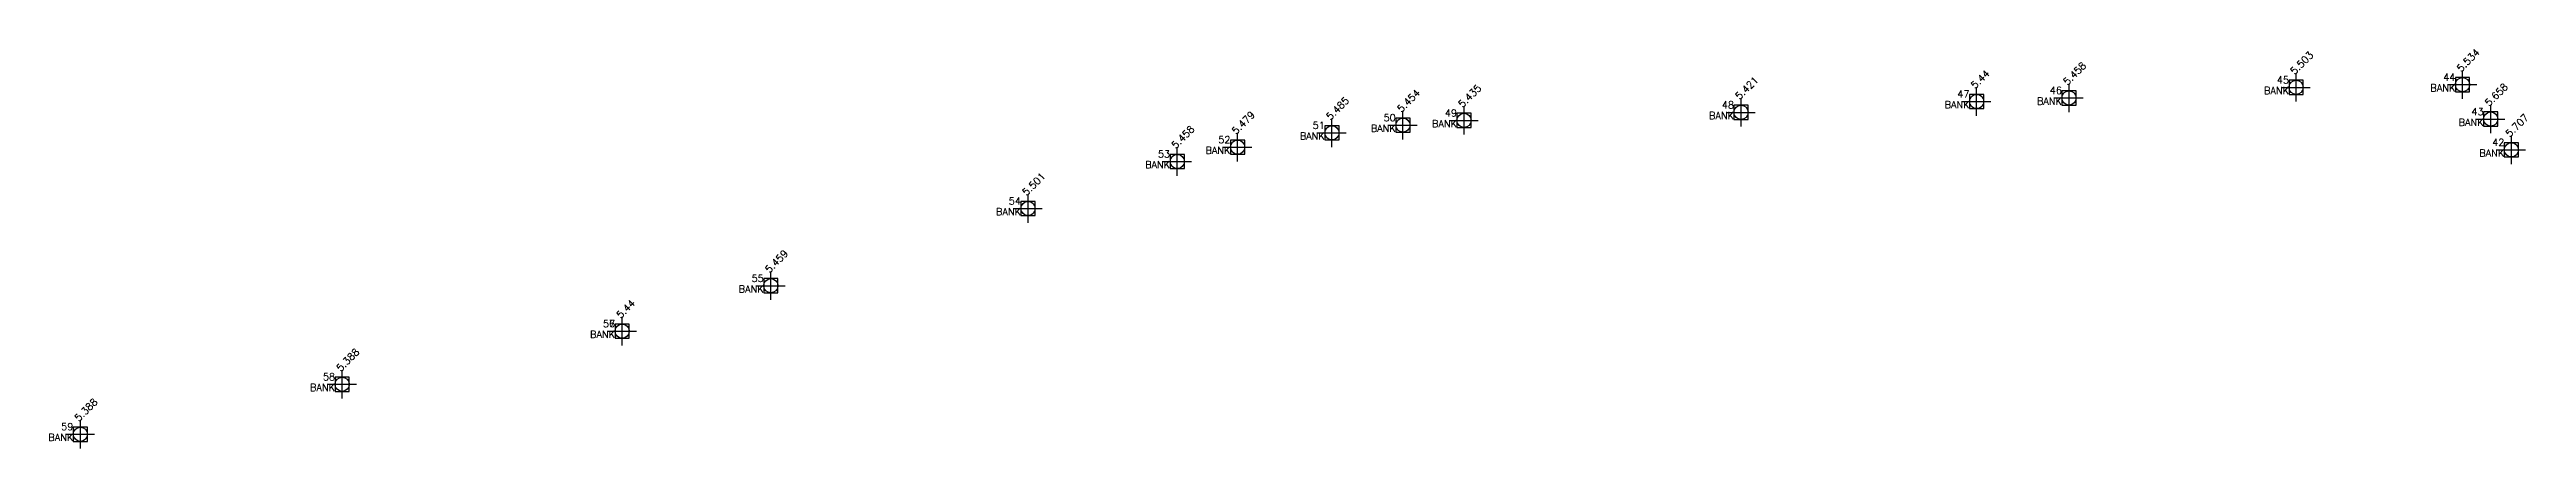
# Model space of a CAD drawing. Header units: millimetres. Extents: x 236733 to 237115, y 2579638 to 2580090.
# Drawn here: x 236825.6 to 236912.7, y 2580037.3 to 2580051.3 of the extents above; entities that cross this region are included whole.
import ezdxf
from ezdxf.enums import TextEntityAlignment as Align

# ---------------------------------------------------------------- set-up
doc = ezdxf.new("R2010")
doc.units = ezdxf.units.MM
doc.header["$MEASUREMENT"] = 0
doc.header["$PDMODE"] = 98
doc.header["$PDSIZE"] = 0.5
for name, color, linetype in [('Points', 7, 'Continuous'), ('Points-ELV', 6, 'Continuous'), ('Points-NUM', 4, 'Continuous'), ('Points-TXT', 3, 'Continuous')]:
    doc.layers.add(name, color=color, linetype=linetype)
doc.styles.add('romans', font='romans.shx')

# ---------------------------------------------------------------- blocks, each defined once
blk = doc.blocks.new('POINTS')
at = {"layer": 'Points'}
blk.add_line((0, 0), (0, 0), dxfattribs=at)
blk.add_point((0, 0), dxfattribs=at)
at = {"layer": 'Points-ELV', "style": 'romans'}
blk.add_attdef('ELEV', text='', height=1, rotation=45, dxfattribs=at).set_placement((0, 0), align=Align.BOTTOM_LEFT)
at = {"layer": 'Points-NUM', "style": 'romans'}
blk.add_attdef('PTNUM', text='', height=1, dxfattribs=at).set_placement((0, 0), align=Align.BOTTOM_RIGHT)
at = {"layer": 'Points-TXT', "style": 'romans'}
blk.add_attdef('DESC', text='', height=1, dxfattribs=at).set_placement((0, 0), align=Align.BOTTOM_RIGHT)

msp = doc.modelspace()

# ---------------------------------------------------------------- block references
at = {"layer": 'Points', "linetype": 'Continuous'}
ref = msp.add_blockref('POINTS', (236893.366, 2580049.474, 5.44), dxfattribs=at)
ref.add_attrib('PTNUM', '47', dxfattribs={"layer": 'Points-NUM', "height": 0.25, "style": 'romans'}).set_placement((236893.116, 2580049.5365, 5.44), align=Align.BOTTOM_RIGHT)
ref.add_attrib('DESC', 'BANK', dxfattribs={"layer": 'Points-TXT', "height": 0.25, "style": 'romans'}).set_placement((236893.116, 2580049.1615, 5.44), align=Align.BOTTOM_RIGHT)
ref.add_attrib('ELEV', '5.44', dxfattribs={"layer": 'Points-ELV', "height": 0.25, "rotation": 45, "style": 'romans'}).set_placement((236893.366, 2580049.849, 5.44), align=Align.BOTTOM_LEFT)
ref = msp.add_blockref('POINTS', (236896.614, 2580049.599, 5.458), dxfattribs=at)
ref.add_attrib('PTNUM', '46', dxfattribs={"layer": 'Points-NUM', "height": 0.25, "style": 'romans'}).set_placement((236896.364, 2580049.6615, 5.458), align=Align.BOTTOM_RIGHT)
ref.add_attrib('DESC', 'BANK', dxfattribs={"layer": 'Points-TXT', "height": 0.25, "style": 'romans'}).set_placement((236896.364, 2580049.2865, 5.458), align=Align.BOTTOM_RIGHT)
ref.add_attrib('ELEV', '5.458', dxfattribs={"layer": 'Points-ELV', "height": 0.25, "rotation": 45, "style": 'romans'}).set_placement((236896.614, 2580049.974, 5.458), align=Align.BOTTOM_LEFT)
ref = msp.add_blockref('POINTS', (236904.601, 2580049.971, 5.503), dxfattribs=at)
ref.add_attrib('PTNUM', '45', dxfattribs={"layer": 'Points-NUM', "height": 0.25, "style": 'romans'}).set_placement((236904.351, 2580050.0335, 5.503), align=Align.BOTTOM_RIGHT)
ref.add_attrib('DESC', 'BANK', dxfattribs={"layer": 'Points-TXT', "height": 0.25, "style": 'romans'}).set_placement((236904.351, 2580049.6585, 5.503), align=Align.BOTTOM_RIGHT)
ref.add_attrib('ELEV', '5.503', dxfattribs={"layer": 'Points-ELV', "height": 0.25, "rotation": 45, "style": 'romans'}).set_placement((236904.601, 2580050.346, 5.503), align=Align.BOTTOM_LEFT)
ref = msp.add_blockref('POINTS', (236910.454, 2580050.066, 5.534), dxfattribs=at)
ref.add_attrib('PTNUM', '44', dxfattribs={"layer": 'Points-NUM', "height": 0.25, "style": 'romans'}).set_placement((236910.204, 2580050.1285, 5.534), align=Align.BOTTOM_RIGHT)
ref.add_attrib('DESC', 'BANK', dxfattribs={"layer": 'Points-TXT', "height": 0.25, "style": 'romans'}).set_placement((236910.204, 2580049.7535, 5.534), align=Align.BOTTOM_RIGHT)
ref.add_attrib('ELEV', '5.534', dxfattribs={"layer": 'Points-ELV', "height": 0.25, "rotation": 45, "style": 'romans'}).set_placement((236910.454, 2580050.441, 5.534), align=Align.BOTTOM_LEFT)
ref = msp.add_blockref('POINTS', (236873.188, 2580048.643, 5.454), dxfattribs=at)
ref.add_attrib('PTNUM', '50', dxfattribs={"layer": 'Points-NUM', "height": 0.25, "style": 'romans'}).set_placement((236872.938, 2580048.7055, 5.454), align=Align.BOTTOM_RIGHT)
ref.add_attrib('DESC', 'BANK', dxfattribs={"layer": 'Points-TXT', "height": 0.25, "style": 'romans'}).set_placement((236872.938, 2580048.3305, 5.454), align=Align.BOTTOM_RIGHT)
ref.add_attrib('ELEV', '5.454', dxfattribs={"layer": 'Points-ELV', "height": 0.25, "rotation": 45, "style": 'romans'}).set_placement((236873.188, 2580049.018, 5.454), align=Align.BOTTOM_LEFT)
ref = msp.add_blockref('POINTS', (236875.338, 2580048.81, 5.435), dxfattribs=at)
ref.add_attrib('PTNUM', '49', dxfattribs={"layer": 'Points-NUM', "height": 0.25, "style": 'romans'}).set_placement((236875.088, 2580048.8725, 5.435), align=Align.BOTTOM_RIGHT)
ref.add_attrib('DESC', 'BANK', dxfattribs={"layer": 'Points-TXT', "height": 0.25, "style": 'romans'}).set_placement((236875.088, 2580048.4975, 5.435), align=Align.BOTTOM_RIGHT)
ref.add_attrib('ELEV', '5.435', dxfattribs={"layer": 'Points-ELV', "height": 0.25, "rotation": 45, "style": 'romans'}).set_placement((236875.338, 2580049.185, 5.435), align=Align.BOTTOM_LEFT)
ref = msp.add_blockref('POINTS', (236885.081, 2580049.092, 5.421), dxfattribs=at)
ref.add_attrib('PTNUM', '48', dxfattribs={"layer": 'Points-NUM', "height": 0.25, "style": 'romans'}).set_placement((236884.831, 2580049.1545, 5.421), align=Align.BOTTOM_RIGHT)
ref.add_attrib('DESC', 'BANK', dxfattribs={"layer": 'Points-TXT', "height": 0.25, "style": 'romans'}).set_placement((236884.831, 2580048.7795, 5.421), align=Align.BOTTOM_RIGHT)
ref.add_attrib('ELEV', '5.421', dxfattribs={"layer": 'Points-ELV', "height": 0.25, "rotation": 45, "style": 'romans'}).set_placement((236885.081, 2580049.467, 5.421), align=Align.BOTTOM_LEFT)
ref = msp.add_blockref('POINTS', (236911.445, 2580048.855, 5.658), dxfattribs=at)
ref.add_attrib('PTNUM', '43', dxfattribs={"layer": 'Points-NUM', "height": 0.25, "style": 'romans'}).set_placement((236911.195, 2580048.9175, 5.658), align=Align.BOTTOM_RIGHT)
ref.add_attrib('DESC', 'BANK', dxfattribs={"layer": 'Points-TXT', "height": 0.25, "style": 'romans'}).set_placement((236911.195, 2580048.5425, 5.658), align=Align.BOTTOM_RIGHT)
ref.add_attrib('ELEV', '5.658', dxfattribs={"layer": 'Points-ELV', "height": 0.25, "rotation": 45, "style": 'romans'}).set_placement((236911.445, 2580049.23, 5.658), align=Align.BOTTOM_LEFT)
ref = msp.add_blockref('POINTS', (236867.373, 2580047.869, 5.479), dxfattribs=at)
ref.add_attrib('PTNUM', '52', dxfattribs={"layer": 'Points-NUM', "height": 0.25, "style": 'romans'}).set_placement((236867.123, 2580047.9315, 5.479), align=Align.BOTTOM_RIGHT)
ref.add_attrib('DESC', 'BANK', dxfattribs={"layer": 'Points-TXT', "height": 0.25, "style": 'romans'}).set_placement((236867.123, 2580047.5565, 5.479), align=Align.BOTTOM_RIGHT)
ref.add_attrib('ELEV', '5.479', dxfattribs={"layer": 'Points-ELV', "height": 0.25, "rotation": 45, "style": 'romans'}).set_placement((236867.373, 2580048.244, 5.479), align=Align.BOTTOM_LEFT)
ref = msp.add_blockref('POINTS', (236870.691, 2580048.371, 5.485), dxfattribs=at)
ref.add_attrib('PTNUM', '51', dxfattribs={"layer": 'Points-NUM', "height": 0.25, "style": 'romans'}).set_placement((236870.441, 2580048.4335, 5.485), align=Align.BOTTOM_RIGHT)
ref.add_attrib('DESC', 'BANK', dxfattribs={"layer": 'Points-TXT', "height": 0.25, "style": 'romans'}).set_placement((236870.441, 2580048.0585, 5.485), align=Align.BOTTOM_RIGHT)
ref.add_attrib('ELEV', '5.485', dxfattribs={"layer": 'Points-ELV', "height": 0.25, "rotation": 45, "style": 'romans'}).set_placement((236870.691, 2580048.746, 5.485), align=Align.BOTTOM_LEFT)
ref = msp.add_blockref('POINTS', (236912.172, 2580047.773, 5.707), dxfattribs=at)
ref.add_attrib('PTNUM', '42', dxfattribs={"layer": 'Points-NUM', "height": 0.25, "style": 'romans'}).set_placement((236911.922, 2580047.8355, 5.707), align=Align.BOTTOM_RIGHT)
ref.add_attrib('DESC', 'BANK', dxfattribs={"layer": 'Points-TXT', "height": 0.25, "style": 'romans'}).set_placement((236911.922, 2580047.4605, 5.707), align=Align.BOTTOM_RIGHT)
ref.add_attrib('ELEV', '5.707', dxfattribs={"layer": 'Points-ELV', "height": 0.25, "rotation": 45, "style": 'romans'}).set_placement((236912.172, 2580048.148, 5.707), align=Align.BOTTOM_LEFT)
ref = msp.add_blockref('POINTS', (236865.251, 2580047.365, 5.458), dxfattribs=at)
ref.add_attrib('PTNUM', '53', dxfattribs={"layer": 'Points-NUM', "height": 0.25, "style": 'romans'}).set_placement((236865.001, 2580047.4275, 5.458), align=Align.BOTTOM_RIGHT)
ref.add_attrib('DESC', 'BANK', dxfattribs={"layer": 'Points-TXT', "height": 0.25, "style": 'romans'}).set_placement((236865.001, 2580047.0525, 5.458), align=Align.BOTTOM_RIGHT)
ref.add_attrib('ELEV', '5.458', dxfattribs={"layer": 'Points-ELV', "height": 0.25, "rotation": 45, "style": 'romans'}).set_placement((236865.251, 2580047.74, 5.458), align=Align.BOTTOM_LEFT)
ref = msp.add_blockref('POINTS', (236860.004, 2580045.711, 5.501), dxfattribs=at)
ref.add_attrib('PTNUM', '54', dxfattribs={"layer": 'Points-NUM', "height": 0.25, "style": 'romans'}).set_placement((236859.754, 2580045.7735, 5.501), align=Align.BOTTOM_RIGHT)
ref.add_attrib('DESC', 'BANK', dxfattribs={"layer": 'Points-TXT', "height": 0.25, "style": 'romans'}).set_placement((236859.754, 2580045.3985, 5.501), align=Align.BOTTOM_RIGHT)
ref.add_attrib('ELEV', '5.501', dxfattribs={"layer": 'Points-ELV', "height": 0.25, "rotation": 45, "style": 'romans'}).set_placement((236860.004, 2580046.086, 5.501), align=Align.BOTTOM_LEFT)
ref = msp.add_blockref('POINTS', (236850.957, 2580042.995, 5.459), dxfattribs=at)
ref.add_attrib('PTNUM', '55', dxfattribs={"layer": 'Points-NUM', "height": 0.25, "style": 'romans'}).set_placement((236850.707, 2580043.0575, 5.459), align=Align.BOTTOM_RIGHT)
ref.add_attrib('DESC', 'BANK', dxfattribs={"layer": 'Points-TXT', "height": 0.25, "style": 'romans'}).set_placement((236850.707, 2580042.6825, 5.459), align=Align.BOTTOM_RIGHT)
ref.add_attrib('ELEV', '5.459', dxfattribs={"layer": 'Points-ELV', "height": 0.25, "rotation": 45, "style": 'romans'}).set_placement((236850.957, 2580043.37, 5.459), align=Align.BOTTOM_LEFT)
ref = msp.add_blockref('POINTS', (236845.729, 2580041.398, 5.44), dxfattribs=at)
ref.add_attrib('PTNUM', '56', dxfattribs={"layer": 'Points-NUM', "height": 0.25, "style": 'romans'}).set_placement((236845.479, 2580041.4605, 5.44), align=Align.BOTTOM_RIGHT)
ref.add_attrib('DESC', 'BANK', dxfattribs={"layer": 'Points-TXT', "height": 0.25, "style": 'romans'}).set_placement((236845.479, 2580041.0855, 5.44), align=Align.BOTTOM_RIGHT)
ref.add_attrib('ELEV', '5.44', dxfattribs={"layer": 'Points-ELV', "height": 0.25, "rotation": 45, "style": 'romans'}).set_placement((236845.729, 2580041.773, 5.44), align=Align.BOTTOM_LEFT)
ref = msp.add_blockref('POINTS', (236845.73, 2580041.399, 5.44), dxfattribs=at)
ref.add_attrib('PTNUM', '57', dxfattribs={"layer": 'Points-NUM', "height": 0.25, "style": 'romans'}).set_placement((236845.48, 2580041.4615, 5.44), align=Align.BOTTOM_RIGHT)
ref.add_attrib('DESC', 'BANK', dxfattribs={"layer": 'Points-TXT', "height": 0.25, "style": 'romans'}).set_placement((236845.48, 2580041.0865, 5.44), align=Align.BOTTOM_RIGHT)
ref.add_attrib('ELEV', '5.44', dxfattribs={"layer": 'Points-ELV', "height": 0.25, "rotation": 45, "style": 'romans'}).set_placement((236845.73, 2580041.774, 5.44), align=Align.BOTTOM_LEFT)
ref = msp.add_blockref('POINTS', (236835.88, 2580039.532, 5.388), dxfattribs=at)
ref.add_attrib('PTNUM', '58', dxfattribs={"layer": 'Points-NUM', "height": 0.25, "style": 'romans'}).set_placement((236835.63, 2580039.5945, 5.388), align=Align.BOTTOM_RIGHT)
ref.add_attrib('DESC', 'BANK', dxfattribs={"layer": 'Points-TXT', "height": 0.25, "style": 'romans'}).set_placement((236835.63, 2580039.2195, 5.388), align=Align.BOTTOM_RIGHT)
ref.add_attrib('ELEV', '5.388', dxfattribs={"layer": 'Points-ELV', "height": 0.25, "rotation": 45, "style": 'romans'}).set_placement((236835.88, 2580039.907, 5.388), align=Align.BOTTOM_LEFT)
ref = msp.add_blockref('POINTS', (236826.675, 2580037.775, 5.388), dxfattribs=at)
ref.add_attrib('PTNUM', '59', dxfattribs={"layer": 'Points-NUM', "height": 0.25, "style": 'romans'}).set_placement((236826.425, 2580037.8375, 5.388), align=Align.BOTTOM_RIGHT)
ref.add_attrib('DESC', 'BANK', dxfattribs={"layer": 'Points-TXT', "height": 0.25, "style": 'romans'}).set_placement((236826.425, 2580037.4625, 5.388), align=Align.BOTTOM_RIGHT)
ref.add_attrib('ELEV', '5.388', dxfattribs={"layer": 'Points-ELV', "height": 0.25, "rotation": 45, "style": 'romans'}).set_placement((236826.675, 2580038.15, 5.388), align=Align.BOTTOM_LEFT)

doc.saveas('drawing.dxf')
